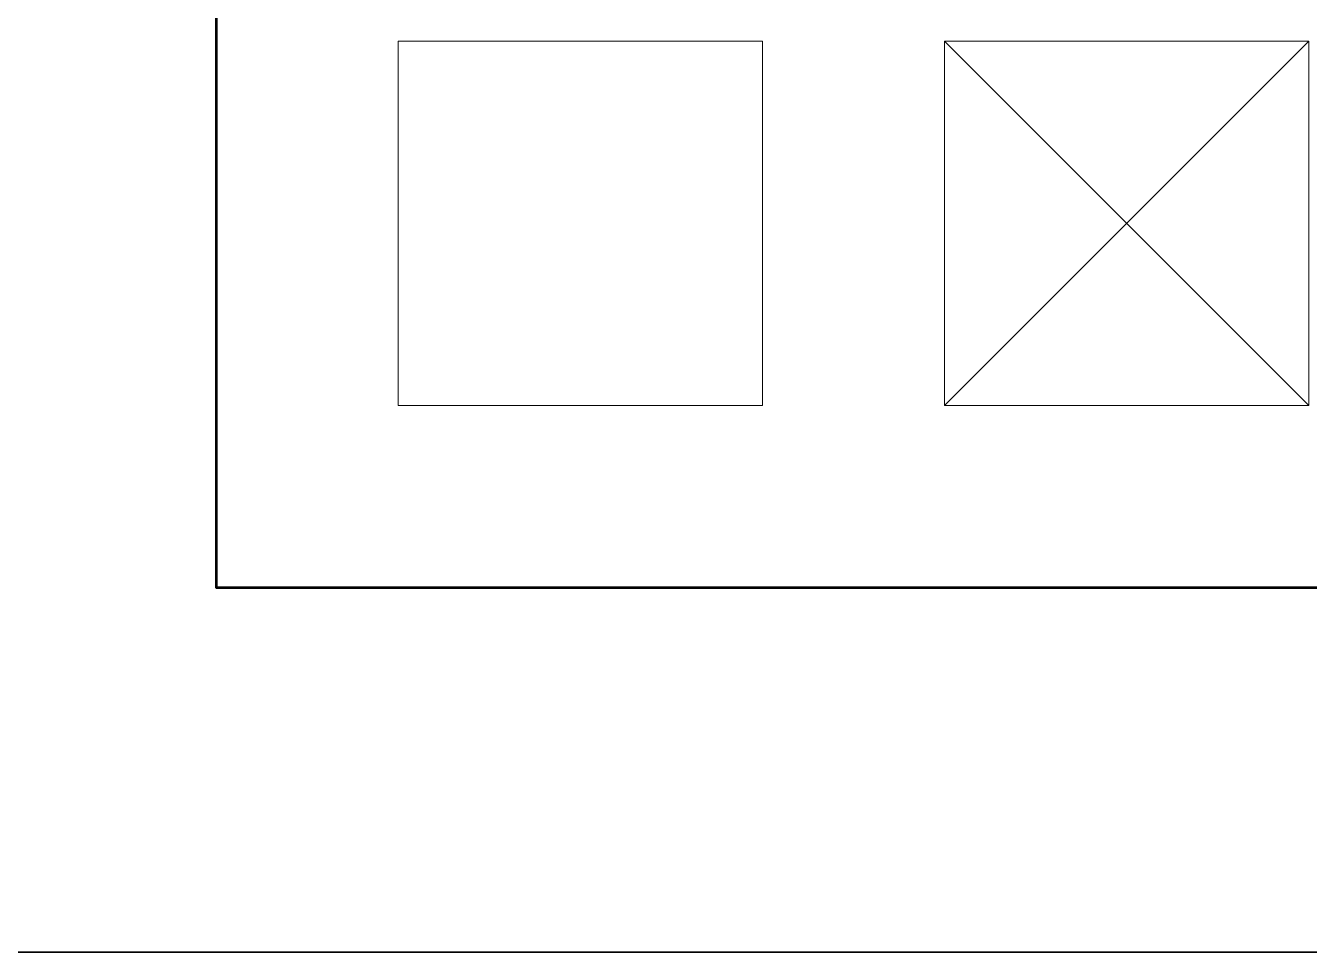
# Model space of a CAD drawing. Header units: inches. Extents: x 1 to 361, y -269 to -21.
# Drawn here: x 107.6 to 164, y -269 to -228.3 of the extents above; entities that cross this region are included whole.
import ezdxf

# ---------------------------------------------------------------- set-up
doc = ezdxf.new("R2010")
doc.units = ezdxf.units.IN
doc.header["$MEASUREMENT"] = 0
doc.layers.add('Layer 1', color=7, linetype='Continuous')

msp = doc.modelspace()

# ---------------------------------------------------------------- linework, layer by layer
at = {"layer": 'Layer 1', "color": 7, "lineweight": 35}
msp.add_lwpolyline([(360.999, -269.013), (1, -269.013), (1, -20.986), (360.999, -20.986), (360.999, -269.013)], dxfattribs=at)
at = {"layer": 'Layer 1', "color": 7, "lineweight": 53}
msp.add_lwpolyline([(116.019, -197), (195.947, -197), (195.947, -252.999), (116.019, -252.999), (116.019, -197)], dxfattribs=at)
at = {"layer": 'Layer 1', "color": 7, "lineweight": 18}
for points in [[(140, -244.999), (124, -244.999), (124, -228.999), (140, -228.999), (140, -244.999)], [(148, -228.999), (164, -245)], [(148, -245), (164, -228.999)], [(164, -244.999), (148, -244.999), (148, -228.999), (164, -228.999), (164, -244.999)]]:
    msp.add_lwpolyline(points, dxfattribs=at)

doc.saveas('drawing.dxf')
